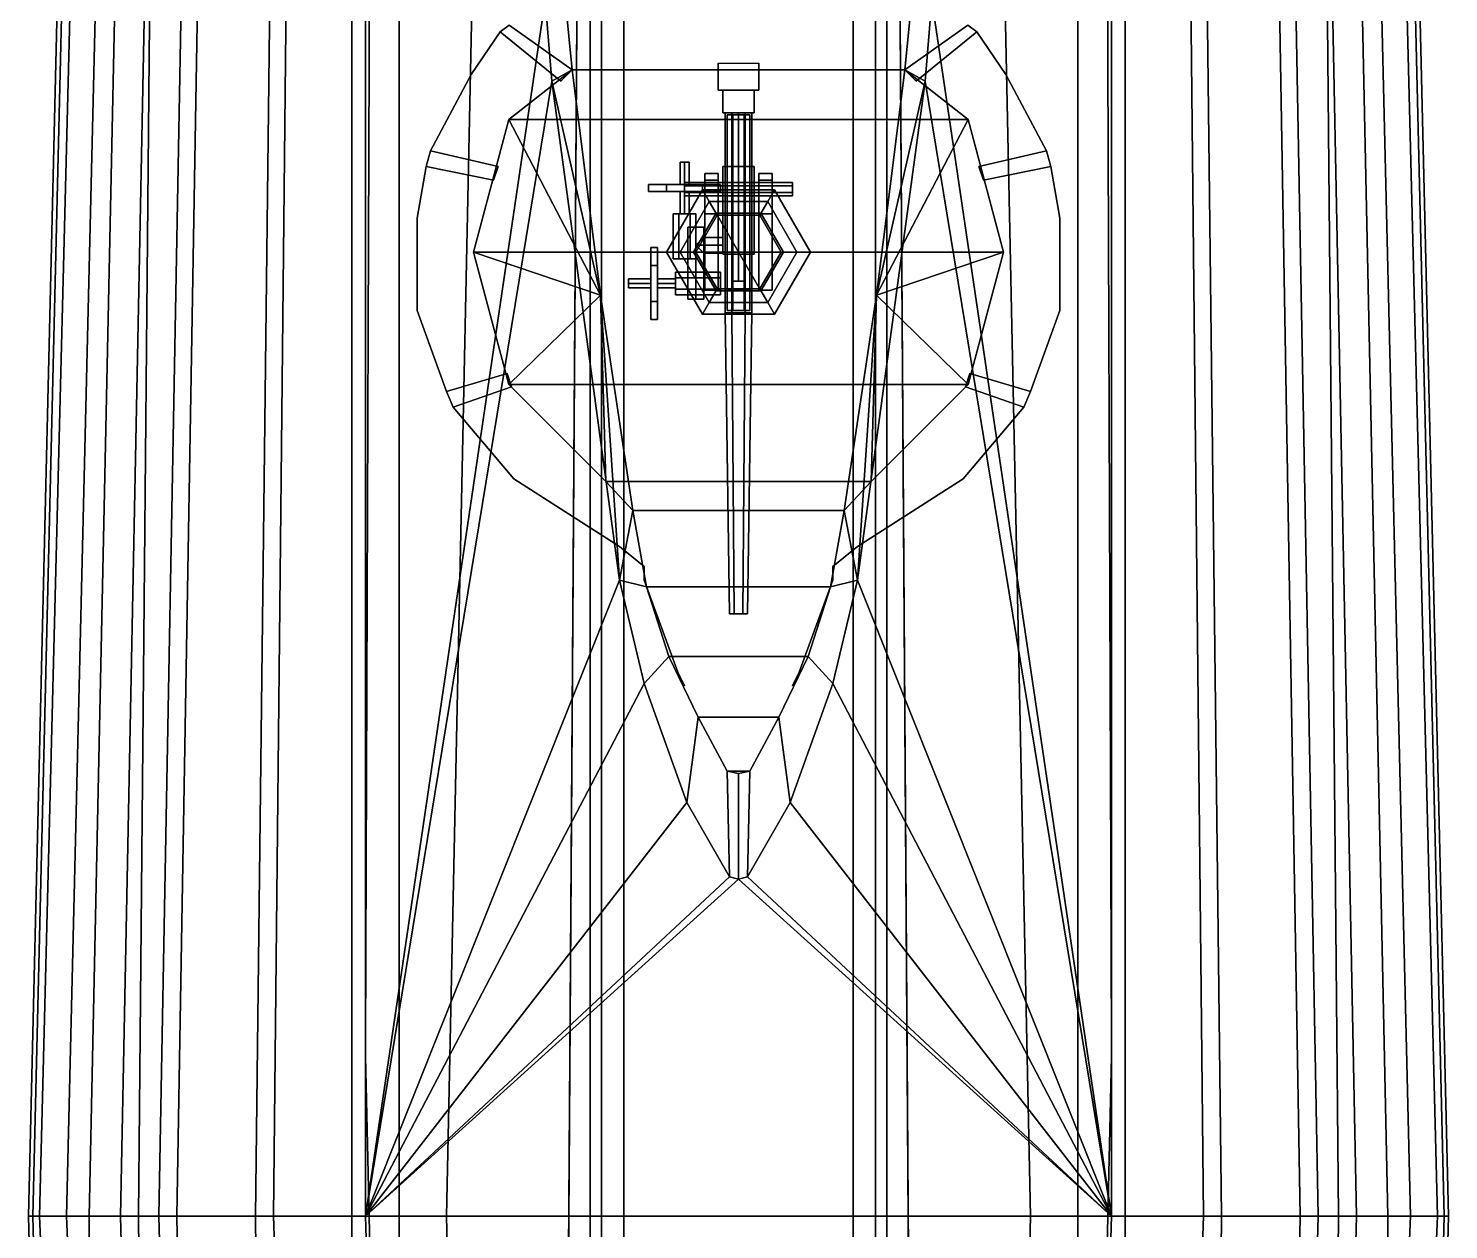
# Model space of a CAD drawing. Header units: millimetres. Extents: x -25.8 to 3.2, y -38.1 to 38.1.
# Drawn here: x -3.16 to 3.16, y -0.94 to 4.41 of the extents above; entities that cross this region are included whole.
import ezdxf

# ---------------------------------------------------------------- set-up
doc = ezdxf.new("R2010")
doc.units = ezdxf.units.MM
for name, color, linetype in [('gun', 1, 'Continuous'), ('mount', 2, 'Continuous'), ('railings', 6, 'Continuous'), ('sleeve', 5, 'Continuous'), ('tower', 3, 'Continuous')]:
    doc.layers.add(name, color=color, linetype=linetype)

msp = doc.modelspace()

# ---------------------------------------------------------------- linework, layer by layer
for points in [[(-0.7, 7.3, 6.45), (-0.94, -28.59, 1.36), (-0.94, -28.28, 1.36), (-0.7, 7.3, 6.39)], [(-0.7, 7.3, 6.39), (-0.94, -28.28, 1.36), (-0.94, -28.59, 1.36), (-0.7, 7.3, 6.45)], [(0.7, 7.3, 6.39), (0.94, -28.28, 1.36), (0.94, -28.59, 1.36), (0.7, 7.3, 6.45)], [(0.7, 7.3, 6.45), (0.94, -28.59, 1.36), (0.94, -28.28, 1.36), (0.7, 7.3, 6.39)], [(-2.98, 6.69, -1.77), (-2.92, 6.69, -2.02), (-3.11, -0.88, -2.02), (-3.16, -0.88, -1.79)], [(-2.96, 6.69, -1.05), (-2.98, 6.69, -1.22), (-3.16, -0.88, -1.26), (-3.14, -0.88, -1.05)], [(-2.98, 6.69, -1.22), (-2.98, 6.69, -1.77), (-3.16, -0.88, -1.79), (-3.16, -0.88, -1.26)], [(-2.73, 6.69, -0.3), (-2.96, 6.69, -1.05), (-3.14, -0.88, -1.05), (-2.89, -0.88, -0.3)], [(-2.92, 6.69, -2.02), (-2.81, 6.69, -2.25), (-2.99, -0.88, -2.25), (-3.11, -0.88, -2.02)], [(-2.81, 6.69, -2.25), (-2.6, 6.69, -2.54), (-2.67, -0.88, -2.65), (-2.99, -0.88, -2.25)], [(-2.6, 6.69, -0.04), (-2.73, 6.69, -0.3), (-2.89, -0.88, -0.3), (-2.75, -0.88, -0.04)], [(-2.44, 6.69, 0.21), (-2.6, 6.69, -0.04), (-2.75, -0.88, -0.04), (-2.58, -0.88, 0.21)], [(-2.6, 6.69, -2.54), (-2.37, 6.69, -2.71), (-2.5, -0.88, -2.81), (-2.67, -0.88, -2.65)], [(-1.99, 6.69, 0.91), (-2.44, 6.69, 0.21), (-2.58, -0.88, 0.21), (-2.07, -0.88, 0.91)], [(-2.37, 6.69, -2.71), (-2.06, 6.69, -2.83), (-2.15, -0.88, -2.94), (-2.5, -0.88, -2.81)], [(-2.06, 6.69, -2.83), (-1.72, 6.69, -2.83), (-1.72, -0.88, -2.94), (-2.15, -0.88, -2.94)], [(-1.66, 6.69, 1.36), (-1.99, 6.69, 0.91), (-2.07, -0.88, 0.91), (-1.66, -0.88, 1.36)], [(-1.72, 6.69, -2.83), (-1.51, 6.69, -2.74), (-1.51, -0.88, -2.84), (-1.72, -0.88, -2.94)], [(-1.51, 6.69, -2.74), (-1.14, 6.69, -3.01), (-1.3, -0.88, -3.01), (-1.51, -0.88, -2.84)], [(-1.14, 6.69, -3.01), (-0.66, 6.69, -3.29), (-0.66, -0.88, -3.39), (-1.3, -0.88, -3.01)], [(-0.66, -0.88, -3.75), (-0.66, -0.88, -3.39), (-0.66, 6.69, -3.29), (-0.66, 6.69, -3.75)], [(-0.61, -0.88, -3.86), (-0.66, -0.88, -3.75), (-0.66, 6.69, -3.75), (-0.61, 6.69, -3.86)], [(-0.51, -0.88, -3.93), (-0.61, -0.88, -3.86), (-0.61, 6.69, -3.86), (-0.51, 6.69, -3.93)], [(0.51, -0.88, -3.93), (-0.51, -0.88, -3.93), (-0.51, 6.69, -3.93), (0.51, 6.69, -3.93)], [(0.51, 6.69, -3.93), (0.61, 6.69, -3.86), (0.61, -0.88, -3.86), (0.51, -0.88, -3.93)], [(0.61, 6.69, -3.86), (0.66, 6.69, -3.75), (0.66, -0.88, -3.75), (0.61, -0.88, -3.86)], [(0.66, 6.69, -3.75), (0.66, 6.69, -3.29), (0.66, -0.88, -3.39), (0.66, -0.88, -3.75)], [(1.3, -0.88, -3.01), (0.66, -0.88, -3.39), (0.66, 6.69, -3.29), (1.14, 6.69, -3.01)], [(1.51, -0.88, -2.84), (1.3, -0.88, -3.01), (1.14, 6.69, -3.01), (1.51, 6.69, -2.74)], [(1.72, -0.88, -2.94), (1.51, -0.88, -2.84), (1.51, 6.69, -2.74), (1.72, 6.69, -2.83)], [(1.66, -0.88, 1.36), (2.07, -0.88, 0.91), (1.99, 6.69, 0.91), (1.66, 6.69, 1.36)], [(2.15, -0.88, -2.94), (1.72, -0.88, -2.94), (1.72, 6.69, -2.83), (2.06, 6.69, -2.83)], [(2.07, -0.88, 0.91), (2.58, -0.88, 0.21), (2.44, 6.69, 0.21), (1.99, 6.69, 0.91)], [(2.5, -0.88, -2.81), (2.15, -0.88, -2.94), (2.06, 6.69, -2.83), (2.37, 6.69, -2.71)], [(2.67, -0.88, -2.65), (2.5, -0.88, -2.81), (2.37, 6.69, -2.71), (2.6, 6.69, -2.54)], [(2.58, -0.88, 0.21), (2.75, -0.88, -0.04), (2.6, 6.69, -0.04), (2.44, 6.69, 0.21)], [(2.99, -0.88, -2.25), (2.67, -0.88, -2.65), (2.6, 6.69, -2.54), (2.81, 6.69, -2.25)], [(2.75, -0.88, -0.04), (2.89, -0.88, -0.3), (2.73, 6.69, -0.3), (2.6, 6.69, -0.04)], [(2.89, -0.88, -0.3), (3.14, -0.88, -1.05), (2.96, 6.69, -1.05), (2.73, 6.69, -0.3)], [(3.11, -0.88, -2.02), (2.99, -0.88, -2.25), (2.81, 6.69, -2.25), (2.92, 6.69, -2.02)], [(3.16, -0.88, -1.79), (3.11, -0.88, -2.02), (2.92, 6.69, -2.02), (2.98, 6.69, -1.77)], [(3.14, -0.88, -1.05), (3.16, -0.88, -1.26), (2.98, 6.69, -1.22), (2.96, 6.69, -1.05)], [(3.16, -0.88, -1.26), (3.16, -0.88, -1.79), (2.98, 6.69, -1.77), (2.98, 6.69, -1.22)], [(-3.16, -0.88, -1.79), (-3.11, -0.88, -2.02), (-2.79, -8.23, -2.02), (-2.97, -8.23, -1.61)], [(-3.14, -0.88, -1.05), (-3.16, -0.88, -1.26), (-2.97, -8.23, -1.18), (-2.95, -8.23, -1.05)], [(-3.16, -0.88, -1.26), (-3.16, -0.88, -1.79), (-2.97, -8.23, -1.61), (-2.97, -8.23, -1.18)], [(-2.89, -0.88, -0.3), (-3.14, -0.88, -1.05), (-2.95, -8.23, -1.05), (-2.87, -8.23, -0.68)], [(-3.11, -0.88, -2.02), (-2.99, -0.88, -2.25), (-2.68, -8.23, -2.25), (-2.79, -8.23, -2.02)], [(-2.99, -0.88, -2.25), (-2.67, -0.88, -2.65), (-2.6, -8.23, -2.36), (-2.68, -8.23, -2.25)], [(-2.75, -0.88, -0.04), (-2.89, -0.88, -0.3), (-2.87, -8.23, -0.68), (-2.56, -8.23, -0.04)], [(-2.58, -0.88, 0.21), (-2.75, -0.88, -0.04), (-2.56, -8.23, -0.04), (-2.38, -8.23, 0.21)], [(-2.67, -0.88, -2.65), (-2.5, -0.88, -2.81), (-2.37, -8.23, -2.58), (-2.6, -8.23, -2.36)], [(-2.07, -0.88, 0.91), (-2.58, -0.88, 0.21), (-2.38, -8.23, 0.21), (-1.82, -8.23, 0.91)], [(-2.5, -0.88, -2.81), (-2.15, -0.88, -2.94), (-2.08, -8.23, -2.7), (-2.37, -8.23, -2.58)], [(-2.15, -0.88, -2.94), (-1.72, -0.88, -2.94), (-1.75, -8.23, -2.7), (-2.08, -8.23, -2.7)], [(-1.66, -0.88, 1.36), (-2.07, -0.88, 0.91), (-1.82, -8.23, 0.91), (-1.44, -8.23, 1.36)], [(-1.72, -0.88, -2.94), (-1.51, -0.88, -2.84), (-1.51, -8.23, -2.63), (-1.75, -8.23, -2.7)], [(-1.51, -0.88, -2.84), (-1.3, -0.88, -3.01), (-1.13, -8.23, -2.95), (-1.51, -8.23, -2.63)], [(-1.3, -0.88, -3.01), (-0.66, -0.88, -3.39), (-0.66, -8.23, -3.2), (-1.13, -8.23, -2.95)], [(-0.66, -8.23, -3.75), (-0.66, -8.23, -3.2), (-0.66, -0.88, -3.39), (-0.66, -0.88, -3.75)], [(-0.61, -8.23, -3.86), (-0.66, -8.23, -3.75), (-0.66, -0.88, -3.75), (-0.61, -0.88, -3.86)], [(-0.51, -8.23, -3.93), (-0.61, -8.23, -3.86), (-0.61, -0.88, -3.86), (-0.51, -0.88, -3.93)], [(0.51, -8.23, -3.93), (-0.51, -8.23, -3.93), (-0.51, -0.88, -3.93), (0.51, -0.88, -3.93)], [(0.51, -0.88, -3.93), (0.61, -0.88, -3.86), (0.61, -8.23, -3.86), (0.51, -8.23, -3.93)], [(0.61, -0.88, -3.86), (0.66, -0.88, -3.75), (0.66, -8.23, -3.75), (0.61, -8.23, -3.86)], [(0.66, -0.88, -3.75), (0.66, -0.88, -3.39), (0.66, -8.23, -3.2), (0.66, -8.23, -3.75)], [(1.13, -8.23, -2.95), (0.66, -8.23, -3.2), (0.66, -0.88, -3.39), (1.3, -0.88, -3.01)], [(1.51, -8.23, -2.63), (1.13, -8.23, -2.95), (1.3, -0.88, -3.01), (1.51, -0.88, -2.84)], [(1.44, -8.23, 1.36), (1.82, -8.23, 0.91), (2.07, -0.88, 0.91), (1.66, -0.88, 1.36)], [(1.75, -8.23, -2.7), (1.51, -8.23, -2.63), (1.51, -0.88, -2.84), (1.72, -0.88, -2.94)], [(2.08, -8.23, -2.7), (1.75, -8.23, -2.7), (1.72, -0.88, -2.94), (2.15, -0.88, -2.94)], [(1.82, -8.23, 0.91), (2.38, -8.23, 0.21), (2.58, -0.88, 0.21), (2.07, -0.88, 0.91)], [(2.37, -8.23, -2.58), (2.08, -8.23, -2.7), (2.15, -0.88, -2.94), (2.5, -0.88, -2.81)], [(2.6, -8.23, -2.36), (2.37, -8.23, -2.58), (2.5, -0.88, -2.81), (2.67, -0.88, -2.65)], [(2.38, -8.23, 0.21), (2.56, -8.23, -0.04), (2.75, -0.88, -0.04), (2.58, -0.88, 0.21)], [(2.56, -8.23, -0.04), (2.87, -8.23, -0.68), (2.89, -0.88, -0.3), (2.75, -0.88, -0.04)], [(2.68, -8.23, -2.25), (2.6, -8.23, -2.36), (2.67, -0.88, -2.65), (2.99, -0.88, -2.25)], [(2.79, -8.23, -2.02), (2.68, -8.23, -2.25), (2.99, -0.88, -2.25), (3.11, -0.88, -2.02)], [(2.97, -8.23, -1.61), (2.79, -8.23, -2.02), (3.11, -0.88, -2.02), (3.16, -0.88, -1.79)], [(2.87, -8.23, -0.68), (2.95, -8.23, -1.05), (3.14, -0.88, -1.05), (2.89, -0.88, -0.3)], [(2.95, -8.23, -1.05), (2.97, -8.23, -1.18), (3.16, -0.88, -1.26), (3.14, -0.88, -1.05)], [(2.97, -8.23, -1.18), (2.97, -8.23, -1.61), (3.16, -0.88, -1.79), (3.16, -0.88, -1.26)]]:
    msp.add_3dface(points)
at = {"layer": 'gun'}
for points in [[(-0.09, 4.13, 4.46), (-0.09, 4.25, 4.46), (0.09, 4.25, 4.46), (0.09, 4.13, 4.46)], [(-0.09, 4.25, 4.72), (-0.09, 4.25, 4.46), (-0.09, 4.13, 4.46), (-0.09, 4.13, 4.72)], [(0.09, 4.13, 4.46), (0.09, 4.25, 4.46), (0.09, 4.25, 4.72), (0.09, 4.13, 4.72)], [(-0.09, 4.13, 4.72), (-0.09, 4.13, 4.46), (0.09, 4.13, 4.46), (0.09, 4.13, 4.72)], [(0.07, 4.03, 4.85), (0.07, 4.13, 4.85), (-0.07, 4.13, 4.85), (-0.07, 4.03, 4.85)], [(-0.07, 4.03, 4.46), (-0.07, 4.13, 4.46), (0.07, 4.13, 4.46), (0.07, 4.03, 4.46)], [(0.07, 4.13, 4.85), (0.07, 4.13, 4.72), (-0.07, 4.13, 4.72), (-0.07, 4.13, 4.85)], [(-0.07, 4.13, 4.85), (-0.07, 4.13, 4.46), (-0.07, 4.03, 4.46), (-0.07, 4.03, 4.85)], [(0.07, 4.03, 4.46), (0.07, 4.13, 4.46), (0.07, 4.13, 4.85), (0.07, 4.03, 4.85)], [(-0.07, 4.03, 4.85), (-0.07, 4.03, 4.46), (0.07, 4.03, 4.46), (0.07, 4.03, 4.85)], [(-0.03, 3.14, 4.608), (-0.06, 3.14, 4.66), (-0.06, 4.03, 4.66), (-0.03, 4.03, 4.608)], [(-0.06, 3.14, 4.66), (-0.03, 3.14, 4.712), (-0.03, 4.03, 4.712), (-0.06, 4.03, 4.66)], [(0, 3.28, 4.75), (-0.03, 3.28, 4.78), (-0.03, 4.03, 4.78), (0, 4.03, 4.75)], [(-0.03, 3.28, 4.78), (0, 3.28, 4.81), (0, 4.03, 4.81), (-0.03, 4.03, 4.78)], [(0, 3.28, 4.51), (-0.03, 3.28, 4.54), (-0.03, 4.03, 4.54), (0, 4.03, 4.51)], [(-0.03, 3.28, 4.54), (0, 3.28, 4.57), (0, 4.03, 4.57), (-0.03, 4.03, 4.54)], [(0.03, 3.14, 4.608), (-0.03, 3.14, 4.608), (-0.03, 4.03, 4.608), (0.03, 4.03, 4.608)], [(-0.03, 3.14, 4.712), (0.03, 3.14, 4.712), (0.03, 4.03, 4.712), (-0.03, 4.03, 4.712)], [(0.03, 3.28, 4.78), (0, 3.28, 4.75), (0, 4.03, 4.75), (0.03, 4.03, 4.78)], [(0, 3.28, 4.81), (0.03, 3.28, 4.78), (0.03, 4.03, 4.78), (0, 4.03, 4.81)], [(0.03, 3.28, 4.54), (0, 3.28, 4.51), (0, 4.03, 4.51), (0.03, 4.03, 4.54)], [(0, 3.28, 4.57), (0.03, 3.28, 4.54), (0.03, 4.03, 4.54), (0, 4.03, 4.57)], [(0.06, 3.14, 4.66), (0.03, 3.14, 4.608), (0.03, 4.03, 4.608), (0.06, 4.03, 4.66)], [(0.03, 3.14, 4.712), (0.06, 3.14, 4.66), (0.06, 4.03, 4.66), (0.03, 4.03, 4.712)], [(-0.02, 1.8, 4.6254), (-0.04, 1.8, 4.66), (-0.06, 3.14, 4.66), (-0.03, 3.14, 4.608)], [(-0.04, 1.8, 4.66), (-0.02, 1.8, 4.6946), (-0.03, 3.14, 4.712), (-0.06, 3.14, 4.66)], [(0.02, 1.8, 4.6254), (-0.02, 1.8, 4.6254), (-0.03, 3.14, 4.608), (0.03, 3.14, 4.608)], [(-0.02, 1.8, 4.6946), (0.02, 1.8, 4.6946), (0.03, 3.14, 4.712), (-0.03, 3.14, 4.712)], [(0.04, 1.8, 4.66), (0.02, 1.8, 4.6254), (0.03, 3.14, 4.608), (0.06, 3.14, 4.66)], [(0.02, 1.8, 4.6946), (0.04, 1.8, 4.66), (0.06, 3.14, 4.66), (0.03, 3.14, 4.712)], [(-0.02, 1.8, 4.6254), (0.02, 1.8, 4.6254), (0.04, 1.8, 4.66), (-0.04, 1.8, 4.66)], [(-0.04, 1.8, 4.66), (0.04, 1.8, 4.66), (0.02, 1.8, 4.6946), (-0.02, 1.8, 4.6946)]]:
    msp.add_3dface(points, dxfattribs=at)
at = {"layer": 'mount'}
for points in [[(-0.22, 3.81, 4.3), (-0.24, 3.81, 4.28), (-0.26, 3.81, 4.3), (-0.24, 3.81, 4.32)], [(-0.26, 3.81, 4.3), (-0.24, 3.81, 4.28), (-0.24, 3.71, 4.28), (-0.26, 3.71, 4.3)], [(-0.24, 3.81, 4.32), (-0.26, 3.81, 4.3), (-0.26, 3.71, 4.3), (-0.24, 3.71, 4.32)], [(-0.24, 3.81, 4.28), (-0.22, 3.81, 4.3), (-0.22, 3.71, 4.3), (-0.24, 3.71, 4.28)], [(-0.22, 3.81, 4.3), (-0.24, 3.81, 4.32), (-0.24, 3.71, 4.32), (-0.22, 3.71, 4.3)], [(-0.15, 3.76, 4.62), (-0.15, 3.58, 4.3), (-0.15, 3.24, 4.3), (-0.15, 3.66, 4.72)], [(-0.09, 3.76, 4.62), (-0.09, 3.58, 4.3), (-0.15, 3.58, 4.3), (-0.15, 3.76, 4.62)], [(-0.09, 3.73, 4.72), (-0.09, 3.76, 4.69), (-0.15, 3.76, 4.69), (-0.15, 3.73, 4.72)], [(-0.09, 3.76, 4.69), (-0.09, 3.76, 4.62), (-0.15, 3.76, 4.62), (-0.15, 3.76, 4.69)], [(-0.15, 3.76, 4.69), (-0.15, 3.76, 4.62), (-0.15, 3.66, 4.72), (-0.15, 3.73, 4.72)], [(-0.15, 3.73, 4.72), (-0.15, 3.66, 4.72), (-0.09, 3.66, 4.72), (-0.09, 3.73, 4.72)], [(-0.09, 3.24, 4.3), (-0.09, 3.58, 4.3), (-0.09, 3.76, 4.62), (-0.09, 3.66, 4.72)], [(-0.09, 3.66, 4.72), (-0.09, 3.76, 4.62), (-0.09, 3.76, 4.69), (-0.09, 3.73, 4.72)], [(0.09, 3.76, 4.62), (0.09, 3.58, 4.3), (0.09, 3.24, 4.3), (0.09, 3.66, 4.72)], [(0.15, 3.76, 4.62), (0.15, 3.58, 4.3), (0.09, 3.58, 4.3), (0.09, 3.76, 4.62)], [(0.15, 3.73, 4.72), (0.15, 3.76, 4.69), (0.09, 3.76, 4.69), (0.09, 3.73, 4.72)], [(0.09, 3.76, 4.69), (0.09, 3.76, 4.62), (0.09, 3.66, 4.72), (0.09, 3.73, 4.72)], [(0.15, 3.76, 4.69), (0.15, 3.76, 4.62), (0.09, 3.76, 4.62), (0.09, 3.76, 4.69)], [(0.09, 3.73, 4.72), (0.09, 3.66, 4.72), (0.15, 3.66, 4.72), (0.15, 3.73, 4.72)], [(0.15, 3.24, 4.3), (0.15, 3.58, 4.3), (0.15, 3.76, 4.62), (0.15, 3.66, 4.72)], [(0.15, 3.66, 4.72), (0.15, 3.76, 4.62), (0.15, 3.76, 4.69), (0.15, 3.73, 4.72)], [(-0.16, 3.71, 4.0614), (-0.32, 3.71, 4.0614), (-0.4, 3.71, 4.2), (-0.08, 3.71, 4.2)], [(-0.08, 3.71, 4.2), (-0.4, 3.71, 4.2), (-0.32, 3.71, 4.3386), (-0.16, 3.71, 4.3386)], [(-0.4, 3.71, 4.2), (-0.32, 3.71, 4.0614), (-0.32, 3.68, 4.0614), (-0.4, 3.68, 4.2)], [(-0.32, 3.71, 4.3386), (-0.4, 3.71, 4.2), (-0.4, 3.68, 4.2), (-0.32, 3.68, 4.3386)], [(-0.08, 3.68, 4.2), (-0.4, 3.68, 4.2), (-0.32, 3.68, 4.0614), (-0.16, 3.68, 4.0614)], [(-0.16, 3.68, 4.3386), (-0.32, 3.68, 4.3386), (-0.4, 3.68, 4.2), (-0.08, 3.68, 4.2)], [(-0.32, 3.71, 4.0614), (-0.16, 3.71, 4.0614), (-0.16, 3.68, 4.0614), (-0.32, 3.68, 4.0614)], [(-0.16, 3.71, 4.3386), (-0.32, 3.71, 4.3386), (-0.32, 3.68, 4.3386), (-0.16, 3.68, 4.3386)], [(-0.16, 3.6871, 3.56), (-0.32, 3.41, 3.56), (-0.26, 3.41, 3.63), (-0.13, 3.6352, 3.63)], [(-0.16, 3.6871, 3.25), (-0.32, 3.41, 3.25), (-0.32, 3.41, 3.56), (-0.16, 3.6871, 3.56)], [(-0.26, 3.68, 4.2), (-0.24, 3.68, 4.18), (-0.24, 3.58, 4.18), (-0.26, 3.58, 4.2)], [(-0.24, 3.68, 4.22), (-0.26, 3.68, 4.2), (-0.26, 3.58, 4.2), (-0.24, 3.58, 4.22)], [(-0.24, 3.68, 4.18), (-0.22, 3.68, 4.2), (-0.22, 3.58, 4.2), (-0.24, 3.58, 4.18)], [(-0.22, 3.68, 4.2), (-0.24, 3.68, 4.22), (-0.24, 3.58, 4.22), (-0.22, 3.58, 4.2)], [(-0.16, 3.71, 4.0614), (-0.08, 3.71, 4.2), (-0.08, 3.68, 4.2), (-0.16, 3.68, 4.0614)], [(-0.08, 3.71, 4.2), (-0.16, 3.71, 4.3386), (-0.16, 3.68, 4.3386), (-0.08, 3.68, 4.2)], [(0.16, 3.6871, 3.56), (-0.16, 3.6871, 3.56), (-0.13, 3.6352, 3.63), (0.13, 3.6352, 3.63)], [(0.16, 3.6871, 3.25), (-0.16, 3.6871, 3.25), (-0.16, 3.6871, 3.56), (0.16, 3.6871, 3.56)], [(0.32, 3.41, 3.56), (0.16, 3.6871, 3.56), (0.13, 3.6352, 3.63), (0.26, 3.41, 3.63)], [(0.32, 3.41, 3.25), (0.16, 3.6871, 3.25), (0.16, 3.6871, 3.56), (0.32, 3.41, 3.56)], [(-0.13, 3.6352, 3.63), (-0.26, 3.41, 3.63), (-0.19, 3.41, 4.04), (-0.095, 3.5745, 4.04)], [(-0.15, 3.66, 4.72), (-0.15, 3.24, 4.3), (-0.09, 3.24, 4.3), (-0.09, 3.66, 4.72)], [(0.13, 3.6352, 3.63), (-0.13, 3.6352, 3.63), (-0.095, 3.5745, 4.04), (0.095, 3.5745, 4.04)], [(0.09, 3.66, 4.72), (0.09, 3.24, 4.3), (0.15, 3.24, 4.3), (0.15, 3.66, 4.72)], [(0.26, 3.41, 3.63), (0.13, 3.6352, 3.63), (0.095, 3.5745, 4.04), (0.19, 3.41, 4.04)], [(-0.29, 3.38, 4.2), (-0.265, 3.38, 4.2433), (-0.265, 3.58, 4.2433), (-0.29, 3.58, 4.2)], [(-0.265, 3.38, 4.1567), (-0.29, 3.38, 4.2), (-0.29, 3.58, 4.2), (-0.265, 3.58, 4.1567)], [(-0.265, 3.58, 4.2433), (-0.215, 3.58, 4.2433), (-0.19, 3.58, 4.2), (-0.29, 3.58, 4.2)], [(-0.29, 3.58, 4.2), (-0.19, 3.58, 4.2), (-0.215, 3.58, 4.1567), (-0.265, 3.58, 4.1567)], [(-0.265, 3.38, 4.2433), (-0.215, 3.38, 4.2433), (-0.215, 3.58, 4.2433), (-0.265, 3.58, 4.2433)], [(-0.215, 3.38, 4.1567), (-0.265, 3.38, 4.1567), (-0.265, 3.58, 4.1567), (-0.215, 3.58, 4.1567)], [(-0.215, 3.38, 4.2433), (-0.19, 3.38, 4.2), (-0.19, 3.58, 4.2), (-0.215, 3.58, 4.2433)], [(-0.19, 3.38, 4.2), (-0.215, 3.38, 4.1567), (-0.215, 3.58, 4.1567), (-0.19, 3.58, 4.2)], [(0.1, 3.2368, 4.3), (-0.1, 3.5832, 4.3), (-0.2, 3.41, 4.3), (-0.1, 3.2368, 4.3)], [(-0.095, 3.5745, 4.04), (-0.19, 3.41, 4.04), (-0.2, 3.41, 4.07), (-0.1, 3.5832, 4.07)], [(-0.1, 3.5832, 4.07), (-0.2, 3.41, 4.07), (-0.2, 3.41, 4.3), (-0.1, 3.5832, 4.3)], [(-0.15, 3.24, 4.3), (-0.15, 3.58, 4.3), (-0.09, 3.58, 4.3), (-0.09, 3.24, 4.3)], [(0.2, 3.41, 4.3), (0.1, 3.5832, 4.3), (-0.1, 3.5832, 4.3), (0.1, 3.2368, 4.3)], [(0.095, 3.5745, 4.04), (-0.095, 3.5745, 4.04), (-0.1, 3.5832, 4.07), (0.1, 3.5832, 4.07)], [(0.1, 3.5832, 4.07), (-0.1, 3.5832, 4.07), (-0.1, 3.5832, 4.3), (0.1, 3.5832, 4.3)], [(0.09, 3.24, 4.3), (0.09, 3.58, 4.3), (0.15, 3.58, 4.3), (0.15, 3.24, 4.3)], [(0.19, 3.41, 4.04), (0.095, 3.5745, 4.04), (0.1, 3.5832, 4.07), (0.2, 3.41, 4.07)], [(0.2, 3.41, 4.07), (0.1, 3.5832, 4.07), (0.1, 3.5832, 4.3), (0.2, 3.41, 4.3)], [(-0.39, 3.35, 4.1714), (-0.39, 3.19, 4.1714), (-0.39, 3.11, 4.31), (-0.39, 3.43, 4.31)], [(-0.39, 3.43, 4.31), (-0.39, 3.11, 4.31), (-0.39, 3.19, 4.4486), (-0.39, 3.35, 4.4486)], [(-0.39, 3.35, 4.1714), (-0.39, 3.43, 4.31), (-0.36, 3.43, 4.31), (-0.36, 3.35, 4.1714)], [(-0.39, 3.43, 4.31), (-0.39, 3.35, 4.4486), (-0.36, 3.35, 4.4486), (-0.36, 3.43, 4.31)], [(-0.36, 3.43, 4.31), (-0.36, 3.11, 4.31), (-0.36, 3.19, 4.1714), (-0.36, 3.35, 4.1714)], [(-0.36, 3.35, 4.4486), (-0.36, 3.19, 4.4486), (-0.36, 3.11, 4.31), (-0.36, 3.43, 4.31)], [(-0.39, 3.19, 4.1714), (-0.39, 3.35, 4.1714), (-0.36, 3.35, 4.1714), (-0.36, 3.19, 4.1714)], [(-0.39, 3.35, 4.4486), (-0.39, 3.19, 4.4486), (-0.36, 3.19, 4.4486), (-0.36, 3.35, 4.4486)], [(-0.32, 3.41, 3.56), (-0.16, 3.1329, 3.56), (-0.13, 3.1848, 3.63), (-0.26, 3.41, 3.63)], [(-0.32, 3.41, 3.25), (-0.16, 3.1329, 3.25), (-0.16, 3.1329, 3.56), (-0.32, 3.41, 3.56)], [(-0.29, 3.38, 4.2), (-0.19, 3.38, 4.2), (-0.215, 3.38, 4.2433), (-0.265, 3.38, 4.2433)], [(-0.265, 3.38, 4.1567), (-0.215, 3.38, 4.1567), (-0.19, 3.38, 4.2), (-0.29, 3.38, 4.2)], [(-0.26, 3.41, 3.63), (-0.13, 3.1848, 3.63), (-0.095, 3.2455, 4.04), (-0.19, 3.41, 4.04)], [(-0.19, 3.41, 4.04), (-0.095, 3.2455, 4.04), (-0.1, 3.2368, 4.07), (-0.2, 3.41, 4.07)], [(-0.2, 3.41, 4.07), (-0.1, 3.2368, 4.07), (-0.1, 3.2368, 4.3), (-0.2, 3.41, 4.3)], [(0.13, 3.1848, 3.63), (0.26, 3.41, 3.63), (0.19, 3.41, 4.04), (0.095, 3.2455, 4.04)], [(0.095, 3.2455, 4.04), (0.19, 3.41, 4.04), (0.2, 3.41, 4.07), (0.1, 3.2368, 4.07)], [(0.1, 3.2368, 4.07), (0.2, 3.41, 4.07), (0.2, 3.41, 4.3), (0.1, 3.2368, 4.3)], [(0.16, 3.1329, 3.56), (0.32, 3.41, 3.56), (0.26, 3.41, 3.63), (0.13, 3.1848, 3.63)], [(0.16, 3.1329, 3.25), (0.32, 3.41, 3.25), (0.32, 3.41, 3.56), (0.16, 3.1329, 3.56)], [(-0.49, 3.29, 4.41), (-0.49, 3.27, 4.39), (-0.49, 3.25, 4.41), (-0.49, 3.27, 4.43)], [(-0.49, 3.27, 4.39), (-0.49, 3.29, 4.41), (-0.39, 3.29, 4.41), (-0.39, 3.27, 4.39)], [(-0.49, 3.29, 4.41), (-0.49, 3.27, 4.43), (-0.39, 3.27, 4.43), (-0.39, 3.29, 4.41)], [(-0.36, 3.27, 4.29), (-0.36, 3.29, 4.31), (-0.28, 3.29, 4.31), (-0.28, 3.27, 4.29)], [(-0.36, 3.29, 4.31), (-0.36, 3.27, 4.33), (-0.28, 3.27, 4.33), (-0.28, 3.29, 4.31)], [(-0.28, 3.295, 4.2667), (-0.28, 3.245, 4.2667), (-0.28, 3.22, 4.31), (-0.28, 3.32, 4.31)], [(-0.28, 3.32, 4.31), (-0.28, 3.22, 4.31), (-0.28, 3.245, 4.3533), (-0.28, 3.295, 4.3533)], [(-0.28, 3.295, 4.2667), (-0.28, 3.32, 4.31), (-0.08, 3.32, 4.31), (-0.08, 3.295, 4.2667)], [(-0.28, 3.32, 4.31), (-0.28, 3.295, 4.3533), (-0.08, 3.295, 4.3533), (-0.08, 3.32, 4.31)], [(-0.28, 3.245, 4.2667), (-0.28, 3.295, 4.2667), (-0.08, 3.295, 4.2667), (-0.08, 3.245, 4.2667)], [(-0.28, 3.295, 4.3533), (-0.28, 3.245, 4.3533), (-0.08, 3.245, 4.3533), (-0.08, 3.295, 4.3533)], [(-0.08, 3.32, 4.31), (-0.08, 3.22, 4.31), (-0.08, 3.245, 4.2667), (-0.08, 3.295, 4.2667)], [(-0.08, 3.295, 4.3533), (-0.08, 3.245, 4.3533), (-0.08, 3.22, 4.31), (-0.08, 3.32, 4.31)], [(-0.49, 3.25, 4.41), (-0.49, 3.27, 4.39), (-0.39, 3.27, 4.39), (-0.39, 3.25, 4.41)], [(-0.49, 3.27, 4.43), (-0.49, 3.25, 4.41), (-0.39, 3.25, 4.41), (-0.39, 3.27, 4.43)], [(-0.36, 3.25, 4.31), (-0.36, 3.27, 4.29), (-0.28, 3.27, 4.29), (-0.28, 3.25, 4.31)], [(-0.36, 3.27, 4.33), (-0.36, 3.25, 4.31), (-0.28, 3.25, 4.31), (-0.28, 3.27, 4.33)], [(-0.28, 3.22, 4.31), (-0.28, 3.245, 4.2667), (-0.08, 3.245, 4.2667), (-0.08, 3.22, 4.31)], [(-0.28, 3.245, 4.3533), (-0.28, 3.22, 4.31), (-0.08, 3.22, 4.31), (-0.08, 3.245, 4.3533)], [(-0.13, 3.1848, 3.63), (0.13, 3.1848, 3.63), (0.095, 3.2455, 4.04), (-0.095, 3.2455, 4.04)], [(-0.095, 3.2455, 4.04), (0.095, 3.2455, 4.04), (0.1, 3.2368, 4.07), (-0.1, 3.2368, 4.07)], [(-0.1, 3.2368, 4.07), (0.1, 3.2368, 4.07), (0.1, 3.2368, 4.3), (-0.1, 3.2368, 4.3)], [(-0.39, 3.19, 4.4486), (-0.39, 3.11, 4.31), (-0.36, 3.11, 4.31), (-0.36, 3.19, 4.4486)], [(-0.39, 3.11, 4.31), (-0.39, 3.19, 4.1714), (-0.36, 3.19, 4.1714), (-0.36, 3.11, 4.31)], [(-0.16, 3.1329, 3.56), (0.16, 3.1329, 3.56), (0.13, 3.1848, 3.63), (-0.13, 3.1848, 3.63)], [(-0.16, 3.1329, 3.25), (0.16, 3.1329, 3.25), (0.16, 3.1329, 3.56), (-0.16, 3.1329, 3.56)]]:
    msp.add_3dface(points, dxfattribs=at)
at = {"layer": 'railings'}
for points in [[(-1.66, -0.11, 2.23), (-1.63, 7.83, 2.25), (-1.63, 7.83, 2.2), (-1.66, -0.11, 2.18)], [(-1.66, -0.11, 2.18), (-1.63, 7.83, 2.2), (-1.63, 7.83, 2.25), (-1.66, -0.11, 2.23)], [(1.66, -0.11, 2.18), (1.63, 7.83, 2.2), (1.63, 7.83, 2.25), (1.66, -0.11, 2.23)], [(1.66, -0.11, 2.23), (1.63, 7.83, 2.25), (1.63, 7.83, 2.2), (1.66, -0.11, 2.18)], [(-1.06, 4.39, 3.73), (-1.19, 4.2, 3.73), (-1.19, 4.2, 3.79), (-1.06, 4.39, 3.79)], [(-1.06, 4.39, 3.79), (-1.19, 4.2, 3.79), (-1.19, 4.2, 3.73), (-1.06, 4.39, 3.73)], [(-1.06, 4.39, 4.23), (-1.19, 4.2, 4.23), (-1.19, 4.2, 4.17), (-1.06, 4.39, 4.17)], [(-1.06, 4.39, 4.17), (-1.19, 4.2, 4.17), (-1.19, 4.2, 4.23), (-1.06, 4.39, 4.23)], [(-1.02, 4.42, 3.73), (-0.74, 4.22, 3.25), (-0.79, 4.17, 3.25), (-1.06, 4.39, 3.73)], [(-1.06, 4.39, 3.73), (-0.79, 4.17, 3.25), (-0.74, 4.22, 3.25), (-1.02, 4.42, 3.73)], [(-1.06, 4.39, 4.23), (-1.06, 4.39, 3.73), (-1.02, 4.42, 3.73), (-1.02, 4.42, 4.23)], [(-1.02, 4.42, 4.23), (-1.02, 4.42, 3.73), (-1.06, 4.39, 3.73), (-1.06, 4.39, 4.23)], [(1.02, 4.42, 3.73), (0.74, 4.22, 3.25), (0.79, 4.17, 3.25), (1.06, 4.39, 3.73)], [(1.06, 4.39, 3.73), (0.79, 4.17, 3.25), (0.74, 4.22, 3.25), (1.02, 4.42, 3.73)], [(1.06, 4.39, 4.23), (1.06, 4.39, 3.73), (1.02, 4.42, 3.73), (1.02, 4.42, 4.23)], [(1.02, 4.42, 4.23), (1.02, 4.42, 3.73), (1.06, 4.39, 3.73), (1.06, 4.39, 4.23)], [(1.06, 4.39, 4.17), (1.19, 4.2, 4.17), (1.19, 4.2, 4.23), (1.06, 4.39, 4.23)], [(1.06, 4.39, 4.23), (1.19, 4.2, 4.23), (1.19, 4.2, 4.17), (1.06, 4.39, 4.17)], [(1.06, 4.39, 3.79), (1.19, 4.2, 3.79), (1.19, 4.2, 3.73), (1.06, 4.39, 3.73)], [(1.06, 4.39, 3.73), (1.19, 4.2, 3.73), (1.19, 4.2, 3.79), (1.06, 4.39, 3.79)], [(-1.19, 4.2, 3.79), (-1.37, 3.86, 3.79), (-1.37, 3.86, 3.73), (-1.19, 4.2, 3.73)], [(-1.19, 4.2, 3.73), (-1.37, 3.86, 3.73), (-1.37, 3.86, 3.79), (-1.19, 4.2, 3.79)], [(-1.19, 4.2, 4.17), (-1.37, 3.86, 4.17), (-1.37, 3.86, 4.23), (-1.19, 4.2, 4.23)], [(-1.19, 4.2, 4.23), (-1.37, 3.86, 4.23), (-1.37, 3.86, 4.17), (-1.19, 4.2, 4.17)], [(1.19, 4.2, 4.23), (1.37, 3.86, 4.23), (1.37, 3.86, 4.17), (1.19, 4.2, 4.17)], [(1.19, 4.2, 4.17), (1.37, 3.86, 4.17), (1.37, 3.86, 4.23), (1.19, 4.2, 4.23)], [(1.19, 4.2, 3.73), (1.37, 3.86, 3.73), (1.37, 3.86, 3.79), (1.19, 4.2, 3.79)], [(1.19, 4.2, 3.79), (1.37, 3.86, 3.79), (1.37, 3.86, 3.73), (1.19, 4.2, 3.73)], [(-1.37, 3.86, 3.73), (-1.07, 3.79, 3.25), (-1.09, 3.73, 3.25), (-1.39, 3.79, 3.73)], [(-1.39, 3.79, 3.73), (-1.09, 3.73, 3.25), (-1.07, 3.79, 3.25), (-1.37, 3.86, 3.73)], [(-1.37, 3.86, 4.23), (-1.37, 3.86, 3.73), (-1.39, 3.79, 3.73), (-1.39, 3.79, 4.23)], [(-1.39, 3.79, 4.23), (-1.39, 3.79, 3.73), (-1.37, 3.86, 3.73), (-1.37, 3.86, 4.23)], [(1.39, 3.79, 3.73), (1.09, 3.73, 3.25), (1.07, 3.79, 3.25), (1.37, 3.86, 3.73)], [(1.37, 3.86, 3.73), (1.07, 3.79, 3.25), (1.09, 3.73, 3.25), (1.39, 3.79, 3.73)], [(1.37, 3.86, 4.23), (1.37, 3.86, 3.73), (1.39, 3.79, 3.73), (1.39, 3.79, 4.23)], [(1.39, 3.79, 4.23), (1.39, 3.79, 3.73), (1.37, 3.86, 3.73), (1.37, 3.86, 4.23)], [(-1.39, 3.79, 3.79), (-1.43, 3.56, 3.79), (-1.43, 3.56, 3.73), (-1.39, 3.79, 3.73)], [(-1.39, 3.79, 3.73), (-1.43, 3.56, 3.73), (-1.43, 3.56, 3.79), (-1.39, 3.79, 3.79)], [(-1.39, 3.79, 4.17), (-1.43, 3.56, 4.17), (-1.43, 3.56, 4.23), (-1.39, 3.79, 4.23)], [(-1.39, 3.79, 4.23), (-1.43, 3.56, 4.23), (-1.43, 3.56, 4.17), (-1.39, 3.79, 4.17)], [(1.39, 3.79, 4.17), (1.43, 3.56, 4.17), (1.43, 3.56, 4.23), (1.39, 3.79, 4.23)], [(1.39, 3.79, 4.23), (1.43, 3.56, 4.23), (1.43, 3.56, 4.17), (1.39, 3.79, 4.17)], [(1.39, 3.79, 3.73), (1.43, 3.56, 3.73), (1.43, 3.56, 3.79), (1.39, 3.79, 3.79)], [(1.39, 3.79, 3.79), (1.43, 3.56, 3.79), (1.43, 3.56, 3.73), (1.39, 3.79, 3.73)], [(-1.43, 3.56, 3.79), (-1.43, 3.15, 3.79), (-1.43, 3.15, 3.73), (-1.43, 3.56, 3.73)], [(-1.43, 3.56, 3.73), (-1.43, 3.15, 3.73), (-1.43, 3.15, 3.79), (-1.43, 3.56, 3.79)], [(-1.43, 3.56, 4.17), (-1.43, 3.15, 4.17), (-1.43, 3.15, 4.23), (-1.43, 3.56, 4.23)], [(-1.43, 3.56, 4.23), (-1.43, 3.15, 4.23), (-1.43, 3.15, 4.17), (-1.43, 3.56, 4.17)], [(1.43, 3.56, 4.23), (1.43, 3.15, 4.23), (1.43, 3.15, 4.17), (1.43, 3.56, 4.17)], [(1.43, 3.56, 4.17), (1.43, 3.15, 4.17), (1.43, 3.15, 4.23), (1.43, 3.56, 4.23)], [(1.43, 3.56, 3.73), (1.43, 3.15, 3.73), (1.43, 3.15, 3.79), (1.43, 3.56, 3.79)], [(1.43, 3.56, 3.79), (1.43, 3.15, 3.79), (1.43, 3.15, 3.73), (1.43, 3.56, 3.73)], [(-1.43, 3.15, 3.79), (-1.3, 2.79, 3.79), (-1.3, 2.79, 3.73), (-1.43, 3.15, 3.73)], [(-1.43, 3.15, 3.73), (-1.3, 2.79, 3.73), (-1.3, 2.79, 3.79), (-1.43, 3.15, 3.79)], [(-1.43, 3.15, 4.17), (-1.3, 2.79, 4.17), (-1.3, 2.79, 4.23), (-1.43, 3.15, 4.23)], [(-1.43, 3.15, 4.23), (-1.3, 2.79, 4.23), (-1.3, 2.79, 4.17), (-1.43, 3.15, 4.17)], [(1.43, 3.15, 4.17), (1.3, 2.79, 4.17), (1.3, 2.79, 4.23), (1.43, 3.15, 4.23)], [(1.43, 3.15, 4.23), (1.3, 2.79, 4.23), (1.3, 2.79, 4.17), (1.43, 3.15, 4.17)], [(1.43, 3.15, 3.73), (1.3, 2.79, 3.73), (1.3, 2.79, 3.79), (1.43, 3.15, 3.79)], [(1.43, 3.15, 3.79), (1.3, 2.79, 3.79), (1.3, 2.79, 3.73), (1.43, 3.15, 3.73)], [(-1.27, 2.72, 3.73), (-1.01, 2.81, 3.25), (-1.03, 2.87, 3.25), (-1.3, 2.79, 3.73)], [(-1.3, 2.79, 3.73), (-1.03, 2.87, 3.25), (-1.01, 2.81, 3.25), (-1.27, 2.72, 3.73)], [(1.27, 2.72, 3.73), (1.01, 2.81, 3.25), (1.03, 2.87, 3.25), (1.3, 2.79, 3.73)], [(1.3, 2.79, 3.73), (1.03, 2.87, 3.25), (1.01, 2.81, 3.25), (1.27, 2.72, 3.73)], [(-1.27, 2.72, 4.23), (-1.27, 2.72, 3.73), (-1.3, 2.79, 3.73), (-1.3, 2.79, 4.23)], [(-1.3, 2.79, 4.23), (-1.3, 2.79, 3.73), (-1.27, 2.72, 3.73), (-1.27, 2.72, 4.23)], [(1.27, 2.72, 4.23), (1.27, 2.72, 3.73), (1.3, 2.79, 3.73), (1.3, 2.79, 4.23)], [(1.3, 2.79, 4.23), (1.3, 2.79, 3.73), (1.27, 2.72, 3.73), (1.27, 2.72, 4.23)], [(-1.27, 2.72, 3.73), (-1, 2.4, 3.73), (-1, 2.4, 3.79), (-1.27, 2.72, 3.79)], [(-1.27, 2.72, 3.79), (-1, 2.4, 3.79), (-1, 2.4, 3.73), (-1.27, 2.72, 3.73)], [(-1.27, 2.72, 4.23), (-1, 2.4, 4.23), (-1, 2.4, 4.17), (-1.27, 2.72, 4.17)], [(-1.27, 2.72, 4.17), (-1, 2.4, 4.17), (-1, 2.4, 4.23), (-1.27, 2.72, 4.23)], [(1.27, 2.72, 4.23), (1, 2.4, 4.23), (1, 2.4, 4.17), (1.27, 2.72, 4.17)], [(1.27, 2.72, 4.17), (1, 2.4, 4.17), (1, 2.4, 4.23), (1.27, 2.72, 4.23)], [(1.27, 2.72, 3.79), (1, 2.4, 3.79), (1, 2.4, 3.73), (1.27, 2.72, 3.73)], [(1.27, 2.72, 3.73), (1, 2.4, 3.73), (1, 2.4, 3.79), (1.27, 2.72, 3.79)], [(-1, 2.4, 3.79), (-0.53, 2.1, 3.79), (-0.53, 2.1, 3.73), (-1, 2.4, 3.73)], [(-1, 2.4, 3.73), (-0.53, 2.1, 3.73), (-0.53, 2.1, 3.79), (-1, 2.4, 3.79)], [(-1, 2.4, 4.17), (-0.53, 2.1, 4.17), (-0.53, 2.1, 4.23), (-1, 2.4, 4.23)], [(-1, 2.4, 4.23), (-0.53, 2.1, 4.23), (-0.53, 2.1, 4.17), (-1, 2.4, 4.17)], [(1, 2.4, 4.17), (0.53, 2.1, 4.17), (0.53, 2.1, 4.23), (1, 2.4, 4.23)], [(1, 2.4, 4.23), (0.53, 2.1, 4.23), (0.53, 2.1, 4.17), (1, 2.4, 4.17)], [(1, 2.4, 3.73), (0.53, 2.1, 3.73), (0.53, 2.1, 3.79), (1, 2.4, 3.79)], [(1, 2.4, 3.79), (0.53, 2.1, 3.79), (0.53, 2.1, 3.73), (1, 2.4, 3.73)], [(-0.53, 2.1, 3.79), (-0.42, 2.01, 3.79), (-0.42, 2.01, 3.73), (-0.53, 2.1, 3.73)], [(-0.53, 2.1, 3.73), (-0.42, 2.01, 3.73), (-0.42, 2.01, 3.79), (-0.53, 2.1, 3.79)], [(-0.53, 2.1, 4.17), (-0.42, 2.01, 4.17), (-0.42, 2.01, 4.23), (-0.53, 2.1, 4.23)], [(-0.53, 2.1, 4.23), (-0.42, 2.01, 4.23), (-0.42, 2.01, 4.17), (-0.53, 2.1, 4.17)], [(0.53, 2.1, 4.17), (0.42, 2.01, 4.17), (0.42, 2.01, 4.23), (0.53, 2.1, 4.23)], [(0.53, 2.1, 4.23), (0.42, 2.01, 4.23), (0.42, 2.01, 4.17), (0.53, 2.1, 4.17)], [(0.53, 2.1, 3.73), (0.42, 2.01, 3.73), (0.42, 2.01, 3.79), (0.53, 2.1, 3.79)], [(0.53, 2.1, 3.79), (0.42, 2.01, 3.79), (0.42, 2.01, 3.73), (0.53, 2.1, 3.73)], [(-0.42, 2.01, 4.23), (-0.42, 2.01, 3.25), (-0.42, 1.95, 3.25), (-0.42, 1.95, 4.23)], [(-0.42, 1.95, 4.23), (-0.42, 1.95, 3.25), (-0.42, 2.01, 3.25), (-0.42, 2.01, 4.23)], [(0.42, 2.01, 4.23), (0.42, 2.01, 3.25), (0.42, 1.95, 3.25), (0.42, 1.95, 4.23)], [(0.42, 1.95, 4.23), (0.42, 1.95, 3.25), (0.42, 2.01, 3.25), (0.42, 2.01, 4.23)], [(-0.27, 1.54, 4.23), (-0.42, 1.95, 4.23), (-0.42, 1.95, 4.17), (-0.27, 1.54, 4.17)], [(-0.27, 1.54, 4.17), (-0.42, 1.95, 4.17), (-0.42, 1.95, 4.23), (-0.27, 1.54, 4.23)], [(0.27, 1.54, 4.23), (0.42, 1.95, 4.23), (0.42, 1.95, 4.17), (0.27, 1.54, 4.17)], [(0.27, 1.54, 4.17), (0.42, 1.95, 4.17), (0.42, 1.95, 4.23), (0.27, 1.54, 4.23)], [(-0.27, 1.54, 4.23), (-0.27, 1.54, 3.25), (-0.24, 1.48, 3.25), (-0.24, 1.48, 4.23)], [(-0.24, 1.48, 4.23), (-0.24, 1.48, 3.25), (-0.27, 1.54, 3.25), (-0.27, 1.54, 4.23)], [(0.27, 1.54, 4.23), (0.27, 1.54, 3.25), (0.24, 1.48, 3.25), (0.24, 1.48, 4.23)], [(0.24, 1.48, 4.23), (0.24, 1.48, 3.25), (0.27, 1.54, 3.25), (0.27, 1.54, 4.23)], [(-1.66, -0.11, 2.54), (-1.66, -0.11, 1.36), (-1.66, -0.17, 1.36), (-1.66, -0.17, 2.54)], [(-1.66, -0.17, 2.54), (-1.66, -0.17, 1.36), (-1.66, -0.11, 1.36), (-1.66, -0.11, 2.54)], [(1.66, -0.11, 2.54), (1.66, -0.11, 1.36), (1.66, -0.17, 1.36), (1.66, -0.17, 2.54)], [(1.66, -0.17, 2.54), (1.66, -0.17, 1.36), (1.66, -0.11, 1.36), (1.66, -0.11, 2.54)], [(-1.61, -2.38, 2.12), (-1.66, -0.17, 2.18), (-1.66, -0.17, 2.23), (-1.61, -2.38, 2.17)], [(-1.61, -2.38, 2.17), (-1.66, -0.17, 2.23), (-1.66, -0.17, 2.18), (-1.61, -2.38, 2.12)], [(1.61, -2.38, 2.17), (1.66, -0.17, 2.23), (1.66, -0.17, 2.18), (1.61, -2.38, 2.12)], [(1.61, -2.38, 2.12), (1.66, -0.17, 2.18), (1.66, -0.17, 2.23), (1.61, -2.38, 2.17)]]:
    msp.add_3dface(points, dxfattribs=at)
at = {"layer": 'sleeve'}
for points in [[(-0.025, 3.15, 4.4967), (-0.05, 3.15, 4.54), (-0.05, 4.02, 4.54), (-0.025, 4.02, 4.4967)], [(-0.05, 3.15, 4.54), (-0.025, 3.15, 4.5833), (-0.025, 4.02, 4.5833), (-0.05, 4.02, 4.54)], [(-0.025, 3.24, 4.7367), (-0.05, 3.24, 4.78), (-0.05, 4.02, 4.78), (-0.025, 4.02, 4.7367)], [(-0.05, 3.24, 4.78), (-0.025, 3.24, 4.8233), (-0.025, 4.02, 4.8233), (-0.05, 4.02, 4.78)], [(-0.025, 4.02, 4.5833), (0.025, 4.02, 4.5833), (0.05, 4.02, 4.54), (-0.05, 4.02, 4.54)], [(-0.05, 4.02, 4.54), (0.05, 4.02, 4.54), (0.025, 4.02, 4.4967), (-0.025, 4.02, 4.4967)], [(-0.05, 4.02, 4.78), (0.05, 4.02, 4.78), (0.025, 4.02, 4.7367), (-0.025, 4.02, 4.7367)], [(-0.025, 4.02, 4.8233), (0.025, 4.02, 4.8233), (0.05, 4.02, 4.78), (-0.05, 4.02, 4.78)], [(0.025, 3.15, 4.4967), (-0.025, 3.15, 4.4967), (-0.025, 4.02, 4.4967), (0.025, 4.02, 4.4967)], [(-0.025, 3.15, 4.5833), (0.025, 3.15, 4.5833), (0.025, 4.02, 4.5833), (-0.025, 4.02, 4.5833)], [(0.025, 3.24, 4.7367), (-0.025, 3.24, 4.7367), (-0.025, 4.02, 4.7367), (0.025, 4.02, 4.7367)], [(-0.025, 3.24, 4.8233), (0.025, 3.24, 4.8233), (0.025, 4.02, 4.8233), (-0.025, 4.02, 4.8233)], [(0.05, 3.15, 4.54), (0.025, 3.15, 4.4967), (0.025, 4.02, 4.4967), (0.05, 4.02, 4.54)], [(0.025, 3.15, 4.5833), (0.05, 3.15, 4.54), (0.05, 4.02, 4.54), (0.025, 4.02, 4.5833)], [(0.05, 3.24, 4.78), (0.025, 3.24, 4.7367), (0.025, 4.02, 4.7367), (0.05, 4.02, 4.78)], [(0.025, 3.24, 4.8233), (0.05, 3.24, 4.78), (0.05, 4.02, 4.78), (0.025, 4.02, 4.8233)], [(0.07, 3.4, 4.85), (0.07, 3.79, 4.85), (-0.07, 3.79, 4.85), (-0.07, 3.4, 4.85)], [(-0.07, 3.4, 4.46), (-0.07, 3.79, 4.46), (0.07, 3.79, 4.46), (0.07, 3.4, 4.46)], [(0.07, 3.79, 4.85), (0.07, 3.79, 4.46), (-0.07, 3.79, 4.46), (-0.07, 3.79, 4.85)], [(-0.07, 3.79, 4.85), (-0.07, 3.79, 4.46), (-0.07, 3.4, 4.46), (-0.07, 3.4, 4.85)], [(0.07, 3.4, 4.46), (0.07, 3.79, 4.46), (0.07, 3.79, 4.85), (0.07, 3.4, 4.85)], [(-0.24, 3.705, 4.624), (-0.24, 3.675, 4.676), (-0.24, 3.705, 4.676), (-0.24, 3.72, 4.65)], [(-0.24, 3.705, 4.624), (-0.24, 3.72, 4.65), (0.24, 3.72, 4.65), (0.24, 3.705, 4.624)], [(-0.24, 3.72, 4.65), (-0.24, 3.705, 4.676), (0.24, 3.705, 4.676), (0.24, 3.72, 4.65)], [(-0.24, 3.675, 4.624), (-0.24, 3.66, 4.65), (-0.24, 3.675, 4.676), (-0.24, 3.705, 4.624)], [(-0.24, 3.675, 4.624), (-0.24, 3.705, 4.624), (0.24, 3.705, 4.624), (0.24, 3.675, 4.624)], [(-0.24, 3.705, 4.676), (-0.24, 3.675, 4.676), (0.24, 3.675, 4.676), (0.24, 3.705, 4.676)], [(-0.24, 3.66, 4.65), (-0.24, 3.675, 4.624), (0.24, 3.675, 4.624), (0.24, 3.66, 4.65)], [(-0.24, 3.675, 4.676), (-0.24, 3.66, 4.65), (0.24, 3.66, 4.65), (0.24, 3.675, 4.676)], [(0.24, 3.72, 4.65), (0.24, 3.66, 4.65), (0.24, 3.675, 4.624), (0.24, 3.705, 4.624)], [(0.24, 3.705, 4.676), (0.24, 3.675, 4.676), (0.24, 3.66, 4.65), (0.24, 3.72, 4.65)], [(-0.19, 3.2, 4.635), (-0.225, 3.2, 4.67), (-0.225, 3.52, 4.67), (-0.19, 3.52, 4.635)], [(-0.225, 3.2, 4.67), (-0.19, 3.2, 4.705), (-0.19, 3.52, 4.705), (-0.225, 3.52, 4.67)], [(-0.19, 3.52, 4.705), (-0.155, 3.52, 4.67), (-0.19, 3.52, 4.635), (-0.225, 3.52, 4.67)], [(-0.155, 3.2, 4.67), (-0.19, 3.2, 4.635), (-0.19, 3.52, 4.635), (-0.155, 3.52, 4.67)], [(-0.19, 3.2, 4.705), (-0.155, 3.2, 4.67), (-0.155, 3.52, 4.67), (-0.19, 3.52, 4.705)], [(-0.07, 3.475, 4.67), (-0.07, 3.44, 4.635), (-0.19, 3.44, 4.635), (-0.155, 3.475, 4.67)], [(-0.07, 3.44, 4.705), (-0.07, 3.475, 4.67), (-0.155, 3.475, 4.67), (-0.19, 3.44, 4.705)], [(-0.07, 3.44, 4.635), (-0.07, 3.405, 4.67), (-0.155, 3.405, 4.67), (-0.19, 3.44, 4.635)], [(-0.07, 3.405, 4.67), (-0.07, 3.44, 4.705), (-0.19, 3.44, 4.705), (-0.155, 3.405, 4.67)], [(-0.07, 3.4, 4.85), (-0.07, 3.4, 4.46), (0.07, 3.4, 4.46), (0.07, 3.4, 4.85)], [(-0.025, 3.24, 4.7367), (0.025, 3.24, 4.7367), (0.05, 3.24, 4.78), (-0.05, 3.24, 4.78)], [(-0.05, 3.24, 4.78), (0.05, 3.24, 4.78), (0.025, 3.24, 4.8233), (-0.025, 3.24, 4.8233)], [(-0.225, 3.2, 4.67), (-0.19, 3.2, 4.635), (-0.155, 3.2, 4.67), (-0.19, 3.2, 4.705)], [(-0.05, 3.15, 4.54), (0.05, 3.15, 4.54), (0.025, 3.15, 4.5833), (-0.025, 3.15, 4.5833)], [(-0.025, 3.15, 4.4967), (0.025, 3.15, 4.4967), (0.05, 3.15, 4.54), (-0.05, 3.15, 4.54)]]:
    msp.add_3dface(points, dxfattribs=at)
at = {"layer": 'tower'}
for points in [[(-0.86, 6.69, 1.36), (-1.66, 6.69, 1.36), (-1.66, -0.88, 1.36), (-0.86, 4.53, 1.36)], [(1.66, 6.69, 1.36), (0.86, 6.69, 1.36), (0.86, 4.53, 1.36), (1.66, -0.88, 1.36)], [(-0.86, 4.53, 1.36), (-0.86, 4.53, 1.36), (-1.66, -0.88, 1.36), (-0.83, 4.17, 1.36)], [(-0.83, 4.17, 1.36), (-0.74, 4.22, 3.25), (-0.77, 4.52, 3.25), (-0.86, 4.53, 1.36)], [(-0.74, 4.22, 3.25), (0.74, 4.22, 3.25), (0.77, 4.52, 3.25), (-0.77, 4.52, 3.25)], [(0.86, 4.53, 1.36), (0.77, 4.52, 3.25), (0.74, 4.22, 3.25), (0.83, 4.17, 1.36)], [(0.86, 4.53, 1.36), (0.86, 4.53, 1.36), (0.83, 4.17, 1.36), (1.66, -0.88, 1.36)], [(-0.6144, 3.2175, 3.0137), (-0.6144, 3.2175, 3.0137), (-1.0219, 4, 3.25), (-0.74, 4.22, 3.25)], [(-1.0219, 4, 3.25), (1.0219, 4, 3.25), (0.74, 4.22, 3.25), (-0.74, 4.22, 3.25)], [(-0.6144, 3.2175, 3.0137), (-0.74, 4.22, 3.25), (-0.74, 4.22, 3.25), (-0.83, 4.17, 1.36)], [(0.6144, 3.2175, 3.0137), (0.6144, 3.2175, 3.0137), (0.74, 4.22, 3.25), (1.0219, 4, 3.25)], [(0.83, 4.17, 1.36), (0.74, 4.22, 3.25), (0.74, 4.22, 3.25), (0.6144, 3.2175, 3.0137)], [(-0.83, 4.17, 1.36), (-0.83, 4.17, 1.36), (-1.66, -0.88, 1.36), (-0.53, 1.95, 1.36)], [(-0.53, 1.95, 1.36), (-0.6144, 3.2175, 3.0137), (-0.6144, 3.2175, 3.0137), (-0.83, 4.17, 1.36)], [(0.83, 4.17, 1.36), (0.6144, 3.2175, 3.0137), (0.6144, 3.2175, 3.0137), (0.53, 1.95, 1.36)], [(0.83, 4.17, 1.36), (0.83, 4.17, 1.36), (0.53, 1.95, 1.36), (1.66, -0.88, 1.36)], [(-0.6144, 3.2175, 3.0137), (-0.6144, 3.2175, 3.0137), (-1.18, 3.41, 3.25), (-1.0219, 4, 3.25)], [(-1.18, 3.41, 3.25), (1.18, 3.41, 3.25), (1.0219, 4, 3.25), (-1.0219, 4, 3.25)], [(0.6144, 3.2175, 3.0137), (0.6144, 3.2175, 3.0137), (1.0219, 4, 3.25), (1.18, 3.41, 3.25)], [(-0.6144, 3.2175, 3.0137), (-0.6144, 3.2175, 3.0137), (-1.0219, 2.82, 3.25), (-1.18, 3.41, 3.25)], [(-1.0219, 2.82, 3.25), (1.0219, 2.82, 3.25), (1.18, 3.41, 3.25), (-1.18, 3.41, 3.25)], [(0.6144, 3.2175, 3.0137), (0.6144, 3.2175, 3.0137), (1.18, 3.41, 3.25), (1.0219, 2.82, 3.25)], [(-0.6144, 3.2175, 3.0137), (-0.6144, 3.2175, 3.0137), (-0.59, 2.3881, 3.25), (-1.0219, 2.82, 3.25)], [(-0.6144, 3.2175, 3.0137), (-0.6144, 3.2175, 3.0137), (-0.47, 2.26, 3.25), (-0.59, 2.3881, 3.25)], [(-0.53, 1.95, 1.36), (-0.47, 2.26, 3.25), (-0.47, 2.26, 3.25), (-0.6144, 3.2175, 3.0137)], [(0.6144, 3.2175, 3.0137), (0.6144, 3.2175, 3.0137), (0.59, 2.3881, 3.25), (0.47, 2.26, 3.25)], [(0.53, 1.95, 1.36), (0.6144, 3.2175, 3.0137), (0.6144, 3.2175, 3.0137), (0.47, 2.26, 3.25)], [(0.6144, 3.2175, 3.0137), (0.6144, 3.2175, 3.0137), (1.0219, 2.82, 3.25), (0.59, 2.3881, 3.25)], [(-0.59, 2.3881, 3.25), (0.59, 2.3881, 3.25), (1.0219, 2.82, 3.25), (-1.0219, 2.82, 3.25)], [(-0.47, 2.26, 3.25), (0.47, 2.26, 3.25), (0.59, 2.3881, 3.25), (-0.59, 2.3881, 3.25)], [(-0.53, 1.95, 1.36), (-0.41, 1.92, 3.25), (-0.47, 2.26, 3.25), (-0.53, 1.95, 1.36)], [(-0.41, 1.92, 3.25), (0.41, 1.92, 3.25), (0.47, 2.26, 3.25), (-0.47, 2.26, 3.25)], [(0.53, 1.95, 1.36), (0.47, 2.26, 3.25), (0.41, 1.92, 3.25), (0.53, 1.95, 1.36)], [(-0.53, 1.95, 1.36), (-0.53, 1.95, 1.36), (-1.66, -0.88, 1.36), (-0.42, 1.49, 1.36)], [(-0.42, 1.49, 1.36), (-0.31, 1.61, 3.25), (-0.41, 1.92, 3.25), (-0.53, 1.95, 1.36)], [(-0.31, 1.61, 3.25), (0.31, 1.61, 3.25), (0.41, 1.92, 3.25), (-0.41, 1.92, 3.25)], [(0.53, 1.95, 1.36), (0.41, 1.92, 3.25), (0.31, 1.61, 3.25), (0.42, 1.49, 1.36)], [(0.53, 1.95, 1.36), (0.53, 1.95, 1.36), (0.42, 1.49, 1.36), (1.66, -0.88, 1.36)], [(-0.23, 0.96, 1.36), (-0.18, 1.34, 3.25), (-0.31, 1.61, 3.25), (-0.42, 1.49, 1.36)], [(-0.18, 1.34, 3.25), (0.18, 1.34, 3.25), (0.31, 1.61, 3.25), (-0.31, 1.61, 3.25)], [(0.42, 1.49, 1.36), (0.31, 1.61, 3.25), (0.18, 1.34, 3.25), (0.23, 0.96, 1.36)], [(-0.42, 1.49, 1.36), (-0.42, 1.49, 1.36), (-1.66, -0.88, 1.36), (-0.23, 0.96, 1.36)], [(0.42, 1.49, 1.36), (0.42, 1.49, 1.36), (0.23, 0.96, 1.36), (1.66, -0.88, 1.36)], [(-0.04, 0.63, 1.36), (-0.05, 1.1, 3.25), (-0.18, 1.34, 3.25), (-0.23, 0.96, 1.36)], [(-0.05, 1.1, 3.25), (0.05, 1.1, 3.25), (0.18, 1.34, 3.25), (-0.18, 1.34, 3.25)], [(0.23, 0.96, 1.36), (0.18, 1.34, 3.25), (0.05, 1.1, 3.25), (0.04, 0.63, 1.36)], [(0, 0.62, 1.36), (0, 1.09, 3.25), (-0.05, 1.1, 3.25), (-0.04, 0.63, 1.36)], [(0, 1.09, 3.25), (0, 1.09, 3.25), (0.05, 1.1, 3.25), (-0.05, 1.1, 3.25)], [(0.04, 0.63, 1.36), (0.05, 1.1, 3.25), (0, 1.09, 3.25), (0, 0.62, 1.36)], [(-0.23, 0.96, 1.36), (-0.23, 0.96, 1.36), (-1.66, -0.88, 1.36), (-0.04, 0.63, 1.36)], [(0.23, 0.96, 1.36), (0.23, 0.96, 1.36), (0.04, 0.63, 1.36), (1.66, -0.88, 1.36)], [(-0.04, 0.63, 1.36), (-0.04, 0.63, 1.36), (-1.66, -0.88, 1.36), (0, 0.62, 1.36)], [(0, 0.62, 1.36), (0, 0.62, 1.36), (-1.66, -0.88, 1.36), (1.66, -0.88, 1.36)], [(0.04, 0.63, 1.36), (0.04, 0.63, 1.36), (0, 0.62, 1.36), (1.66, -0.88, 1.36)], [(1.66, -0.88, 1.36), (-1.66, -0.88, 1.36), (-1.44, -8.23, 1.36), (1.44, -8.23, 1.36)]]:
    msp.add_3dface(points, dxfattribs=at)

doc.saveas('drawing.dxf')
